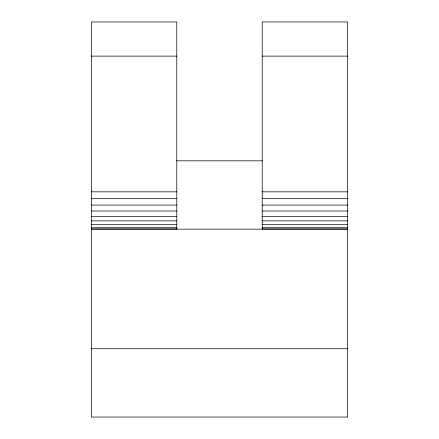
<?xml version="1.0" encoding="UTF-8"?>
<svg xmlns="http://www.w3.org/2000/svg" width="439" height="439" viewBox="0 0 439 439"><rect width="100%" height="100%" fill="white"/><g stroke="black" fill="none" stroke-linecap="round" stroke-linejoin="round"><path stroke-width="0.66" d="M91.378 56.115L176.791 56.115M262.209 56.115L347.622 56.115M176.648 160.811L262.352 160.811M91.378 191.838L176.791 191.838M262.209 191.838L347.622 191.838M91.378 198.62L176.791 198.62M262.209 198.62L347.622 198.62M91.378 205.068L176.791 205.068M262.209 205.068L347.622 205.068M91.378 211.016L176.791 211.016M262.209 211.016L347.622 211.016M91.378 216.328L176.791 216.328M262.209 216.328L347.622 216.328M91.378 220.877L176.791 220.877M262.209 220.877L347.622 220.877M91.378 224.554L176.791 224.554M262.209 224.554L347.622 224.554M91.378 227.27L176.791 227.27M262.209 227.27L347.622 227.27M91.378 228.966L176.791 228.966M262.209 228.966L347.622 228.966M91.378 229.142L347.622 229.142M91.378 348.72L347.622 348.72M262.209 229.142L262.209 21.95L347.622 21.95L347.622 417.05L91.378 417.05L91.378 21.966L176.791 21.966L176.791 229.142"/></g></svg>
